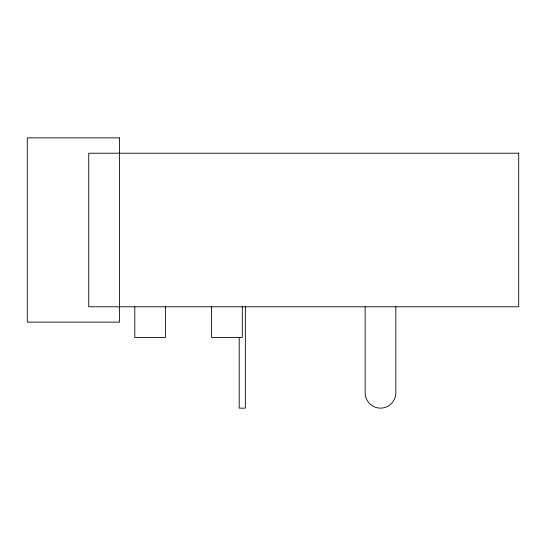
<?xml version="1.0" encoding="UTF-8"?>
<svg xmlns="http://www.w3.org/2000/svg" width="546" height="546" viewBox="0 0 546 546"><rect width="100%" height="100%" fill="white"/><g stroke="black" fill="none" stroke-linecap="round" stroke-linejoin="round"><path stroke-width="0.82" d="M395.85 306.784L395.85 392.779A15.356 15.356 0 0 1 380.494 408.135A15.356 15.356 0 0 1 365.137 392.779L365.137 306.784M245.359 306.784L245.359 408.135L239.216 408.135L239.216 337.435M242.287 306.784L242.287 337.496L211.575 337.496L211.575 306.784M165.506 306.784L165.506 337.496L134.794 337.496L134.794 306.784M119.438 137.865L27.3 137.865L27.3 322.14L119.438 322.14L119.438 137.865M518.7 153.221L88.725 153.221L88.725 306.784L518.7 306.784L518.7 153.221"/></g></svg>
